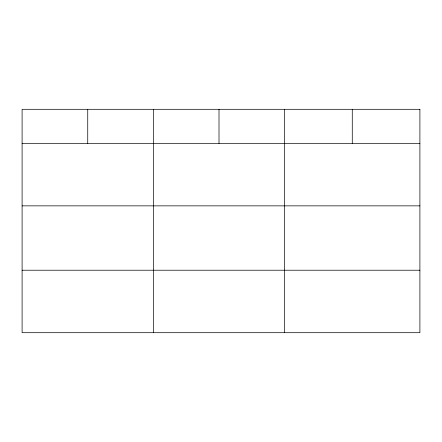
<?xml version="1.0" encoding="UTF-8"?>
<svg xmlns="http://www.w3.org/2000/svg" width="442" height="442" viewBox="0 0 442 442"><rect width="100%" height="100%" fill="white"/><g stroke="black" fill="none" stroke-linecap="round" stroke-linejoin="round"><path stroke-width="0.66" d="M22.1 143.385L419.9 143.385M22.1 205.856L419.9 205.856M22.1 270.222L419.9 270.222M352.274 109.307L352.274 143.385M284.648 109.307L284.648 332.693M219.011 109.307L219.011 143.385M153.374 109.307L153.374 332.693M87.737 109.307L87.737 143.385M419.9 109.307L22.1 109.307L22.1 332.693L419.9 332.693L419.9 109.307"/></g></svg>
